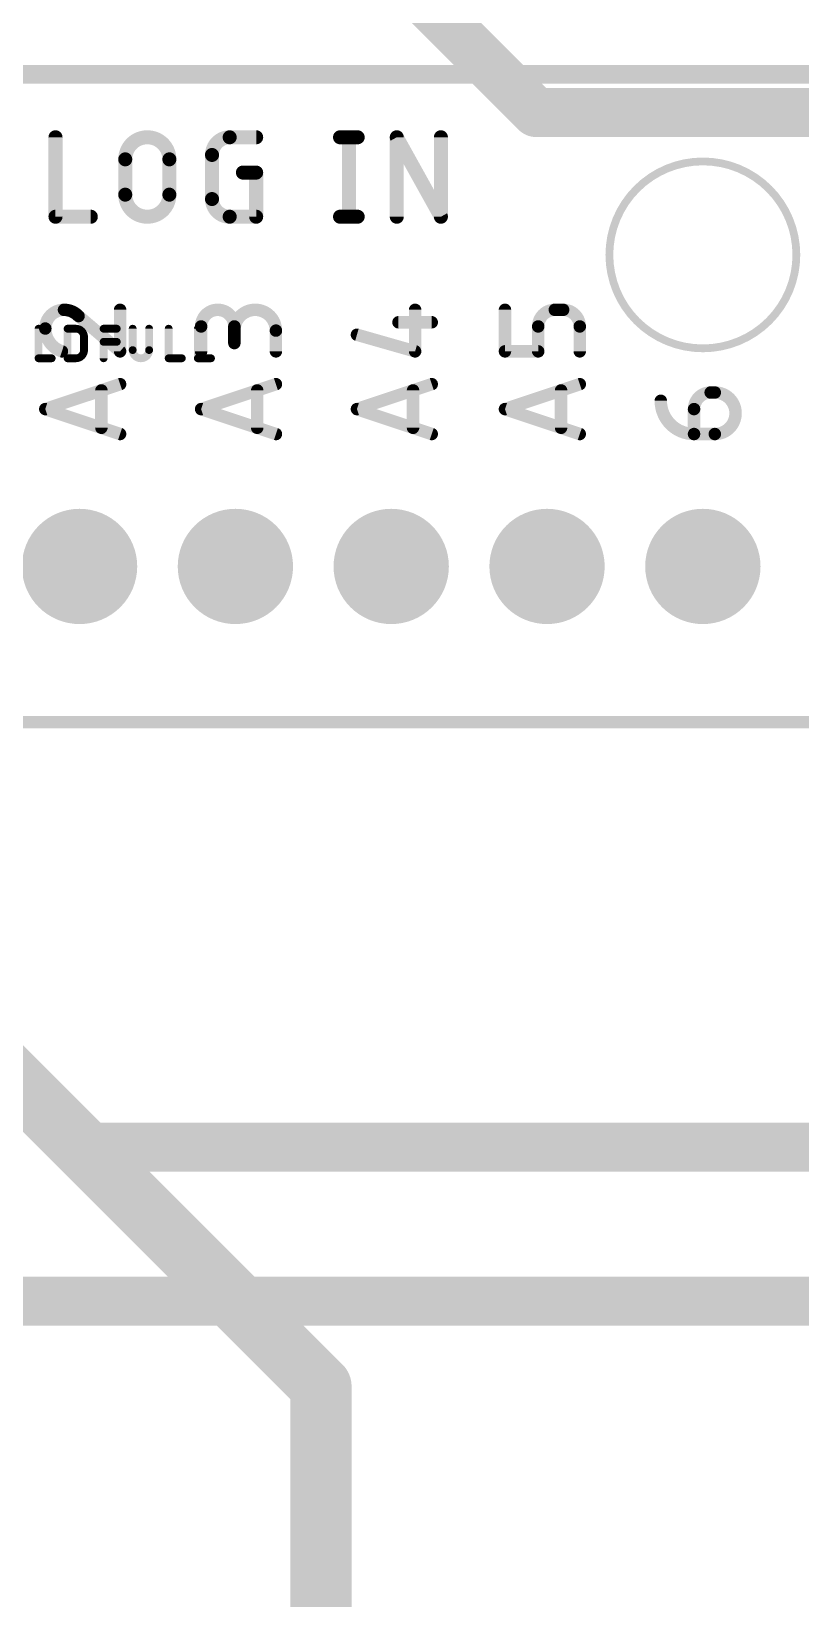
# Model space of a CAD drawing. Extents: x -35 to 140, y -8 to 139.
# Drawn here: x 93.28 to 105.82, y 21.74 to 47.29 of the extents above; entities that cross this region are included whole.
import ezdxf

# ---------------------------------------------------------------- set-up
doc = ezdxf.new("R2010")
doc.units = 0
for name, color, linetype in [('1', 12, 'CONTINUOUS'), ('16', 132, 'CONTINUOUS'), ('17', 110, 'CONTINUOUS'), ('27', 253, 'CONTINUOUS'), ('51', 253, 'CONTINUOUS')]:
    doc.layers.add(name, color=color, linetype=linetype)

# ---------------------------------------------------------------- blocks, each defined once
blk = doc.blocks.new('RECT')
blk.add_solid([(-0.5, -0.5), (0.5, -0.5), (-0.5, 0.5), (0.5, 0.5)])
blk = doc.blocks.new('ROUNDP')
at = {"const_width": 0.5}
blk.add_lwpolyline([(0, -0.25, 1), (0, 0.25, 1), (0, -0.25)], format="xyb", dxfattribs=at)

msp = doc.modelspace()

# ---------------------------------------------------------------- linework, layer by layer
at = {"layer": '1'}
for points, const_width in [([(101.506, 45.97), (78.596, 68.88)], 0.8), ([(113.28, 45.97), (101.506, 45.97)], 0.8), ([(86.8, 36.4), (98, 25.2)], 1), ([(98, 25.2), (98, 19.5)], 1)]:
    msp.add_lwpolyline(points, dxfattribs=dict(at, const_width=const_width))
for points, const_width in [([(101.506, 46.17, 1), (101.506, 45.77)], 0.4), ([(101.3646, 45.8286, 1), (101.6474, 46.1114)], 0.4), ([(98.25, 25.2, 1), (97.75, 25.2)], 0.5), ([(97.8232, 25.0232, 1), (98.1768, 25.3768)], 0.5)]:
    msp.add_lwpolyline(points, format="xyb", dxfattribs=dict(at, const_width=const_width))
at = {"layer": '16', "const_width": 0.8}
for points in [[(86.9, 36.2), (94, 29.1)], [(94, 29.1), (121.4, 29.1)], [(92.7026, 26.588), (121.488, 26.588)]]:
    msp.add_lwpolyline(points, dxfattribs=at)
at = {"layer": '16', "const_width": 0.4}
for points in [[(94, 29.3, 1), (94, 28.9)], [(93.8586, 28.9586, 1), (94.1414, 29.2414)]]:
    msp.add_lwpolyline(points, format="xyb", dxfattribs=at)
at = {"layer": '27', "const_width": 0.127}
for points in [[(93.3972, 42.4445), (93.3972, 41.9619)], [(93.8708, 41.9619), (93.8708, 42.4445)], [(93.8708, 42.4445), (94.0048, 42.4445)], [(94.4579, 41.9619), (94.4579, 42.4445)], [(94.4579, 42.4445), (94.6724, 42.4445)], [(94.9315, 42.4445), (94.9315, 42.096)], [(95.1996, 42.096), (95.1996, 42.4445)], [(95.5186, 42.4445), (95.5186, 41.9619)], [(95.9941, 42.4445), (95.9941, 41.9619)], [(94.1389, 42.3104), (94.1389, 42.096)], [(94.4579, 42.23), (94.6724, 42.23)], [(93.3972, 41.9619), (93.6117, 41.9619)], [(94.0048, 41.9619), (93.8708, 41.9619)], [(95.5186, 41.9619), (95.7331, 41.9619)], [(95.9941, 41.9619), (96.2086, 41.9619)]]:
    msp.add_lwpolyline(points, dxfattribs=at)
at = {"layer": '27'}
for points, const_width in [([(93.429, 42.4445, 1), (93.3655, 42.4445)], 0.0635), ([(93.9025, 42.4445, 1), (93.839, 42.4445)], 0.0635), ([(93.8708, 42.4763, 1), (93.8708, 42.4128)], 0.0635), ([(94.0048, 42.4763, 1), (94.0048, 42.4128)], 0.0635), ([(94.1389, 42.3104, 0.4142), (94.0048, 42.4445)], 0.127), ([(94.0048, 42.4128, 1), (94.0048, 42.4763)], 0.0635), ([(94.4579, 42.4763, 1), (94.4579, 42.4128)], 0.0635), ([(94.4897, 42.4445, 1), (94.4262, 42.4445)], 0.0635), ([(94.6724, 42.4128, 1), (94.6724, 42.4763)], 0.0635), ([(94.9632, 42.4445, 1), (94.8997, 42.4445)], 0.0635), ([(95.2313, 42.4445, 1), (95.1678, 42.4445)], 0.0635), ([(95.5504, 42.4445, 1), (95.4869, 42.4445)], 0.0635), ([(96.0259, 42.4445, 1), (95.9624, 42.4445)], 0.0635), ([(94.1706, 42.3104, 1), (94.1071, 42.3104)], 0.0635), ([(94.1071, 42.3104, 1), (94.1706, 42.3104)], 0.0635), ([(94.4579, 42.2618, 1), (94.4579, 42.1983)], 0.0635), ([(94.6724, 42.1983, 1), (94.6724, 42.2618)], 0.0635), ([(93.3972, 41.9937, 1), (93.3972, 41.9301)], 0.0635), ([(93.3655, 41.9619, 1), (93.429, 41.9619)], 0.0635), ([(93.6117, 41.9301, 1), (93.6117, 41.9937)], 0.0635), ([(93.8708, 41.9937, 1), (93.8708, 41.9301)], 0.0635), ([(93.839, 41.9619, 1), (93.9025, 41.9619)], 0.0635), ([(94.0048, 41.9619, 0.4142), (94.1389, 42.096)], 0.127), ([(94.0048, 41.9936, 1), (94.0048, 41.9302)], 0.0635), ([(94.0048, 41.9301, 1), (94.0048, 41.9937)], 0.0635), ([(94.1706, 42.096, 1), (94.1071, 42.096)], 0.0635), ([(94.1071, 42.096, 1), (94.1706, 42.096)], 0.0635), ([(94.4262, 41.9619, 1), (94.4897, 41.9619)], 0.0635), ([(94.9632, 42.096, 1), (94.8997, 42.096)], 0.0635), ([(94.8997, 42.096, 1), (94.9632, 42.096)], 0.0635), ([(94.9315, 42.096, 1), (95.1996, 42.096)], 0.127), ([(95.2313, 42.096, 1), (95.1678, 42.096)], 0.0635), ([(95.1678, 42.096, 1), (95.2313, 42.096)], 0.0635), ([(95.5186, 41.9937, 1), (95.5186, 41.9301)], 0.0635), ([(95.4869, 41.9619, 1), (95.5504, 41.9619)], 0.0635), ([(95.7331, 41.9301, 1), (95.7331, 41.9937)], 0.0635), ([(95.9941, 41.9937, 1), (95.9941, 41.9301)], 0.0635), ([(95.9624, 41.9619, 1), (96.0259, 41.9619)], 0.0635), ([(96.2086, 41.9301, 1), (96.2086, 41.9937)], 0.0635)]:
    msp.add_lwpolyline(points, format="xyb", dxfattribs=dict(at, const_width=const_width))
at = {"layer": '51'}
for points, const_width in [([(124.419, 46.5944), (88.097, 46.5944)], 0.3048), ([(93.6736, 45.5657), (93.6736, 44.2703)], 0.2286), ([(96.5128, 45.5657), (96.9446, 45.5657)], 0.2286), ([(98.3116, 45.5657), (98.5994, 45.5657)], 0.2286), ([(98.4555, 45.5657), (98.4555, 44.2703)], 0.2286), ([(99.2364, 44.2703), (99.2364, 45.5657)], 0.2286), ([(99.2364, 45.5657), (99.956, 44.2703)], 0.2286), ([(99.956, 44.2703), (99.956, 45.5657)], 0.2286), ([(94.8104, 44.6301), (94.8104, 45.2059)], 0.2286), ([(95.5301, 45.2059), (95.5301, 44.6301)], 0.2286), ([(96.2249, 44.5582), (96.2249, 45.2778)], 0.2286), ([(96.7287, 44.99), (96.9446, 44.99)], 0.2286), ([(96.9446, 44.99), (96.9446, 44.2703)], 0.2286), ([(93.6736, 44.2703), (94.2493, 44.2703)], 0.2286), ([(96.9446, 44.2703), (96.5128, 44.2703)], 0.2286), ([(98.3116, 44.2703), (98.5994, 44.2703)], 0.2286), ([(94.0491, 42.6506), (94.7264, 42.0749)], 0.2032), ([(94.7264, 42.0749), (94.7264, 42.7522)], 0.2032), ([(99.5355, 42.0749), (99.5355, 42.7522)], 0.2032), ([(101.0002, 42.0749), (101.0002, 42.7522)], 0.2032), ([(101.9485, 42.7522), (101.813, 42.7522)], 0.2032), ([(96.0472, 42.0749), (96.0472, 42.4813)], 0.2032), ([(96.5891, 42.4813), (96.5891, 42.2104)], 0.2032), ([(97.2664, 42.0749), (97.2664, 42.4136)], 0.2032), ([(98.5872, 42.3458), (99.5355, 42.0749)], 0.2032), ([(99.2645, 42.549), (99.8064, 42.549)], 0.2032), ([(101.5421, 42.4813), (101.5421, 42.0749)], 0.2032), ([(102.2194, 42.0749), (102.2194, 42.4813)], 0.2032), ([(101.5421, 42.0749), (101.0002, 42.0749)], 0.2032), ([(93.5072, 41.1334), (94.7264, 41.5398)], 0.2032), ([(94.4216, 41.4382), (94.4216, 40.8286)], 0.2032), ([(96.0472, 41.1334), (97.2664, 41.5398)], 0.2032), ([(96.9616, 41.4382), (96.9616, 40.8286)], 0.2032), ([(98.5872, 41.1334), (99.8064, 41.5398)], 0.2032), ([(99.5016, 41.4382), (99.5016, 40.8286)], 0.2032), ([(101.0002, 41.1334), (102.2194, 41.5398)], 0.2032), ([(101.9146, 41.4382), (101.9146, 40.8286)], 0.2032), ([(104.353, 41.4043), (104.4207, 41.4043)], 0.2032), ([(94.7264, 40.727), (93.5072, 41.1334)], 0.2032), ([(97.2664, 40.727), (96.0472, 41.1334)], 0.2032), ([(99.8064, 40.727), (98.5872, 41.1334)], 0.2032), ([(102.2194, 40.727), (101.0002, 41.1334)], 0.2032), ([(104.0821, 40.727), (104.0821, 41.1334)], 0.2032), ([(104.4207, 40.727), (104.0821, 40.727)], 0.2032), ([(137.246, 36.028), (38.186, 36.028)], 0.2032)]:
    msp.add_lwpolyline(points, dxfattribs=dict(at, const_width=const_width))
for points, const_width in [([(93.7307, 45.5657, 1), (93.6164, 45.5657)], 0.1143), ([(95.5301, 45.2059, 1), (94.8104, 45.2059)], 0.2286), ([(96.5128, 45.5657, 0.4142), (96.2249, 45.2778)], 0.2286), ([(96.5128, 45.6228, 1), (96.5128, 45.5085)], 0.1143), ([(96.5128, 45.5086, 1), (96.5128, 45.6228)], 0.1143), ([(96.9446, 45.5085, 1), (96.9446, 45.6228)], 0.1143), ([(98.3116, 45.6228, 1), (98.3116, 45.5085)], 0.1143), ([(98.5126, 45.5657, 1), (98.3983, 45.5657)], 0.1143), ([(98.5994, 45.5085, 1), (98.5994, 45.6228)], 0.1143), ([(99.2935, 45.5657, 1), (99.1792, 45.5657)], 0.1143), ([(99.2863, 45.5935, 1), (99.1864, 45.5379)], 0.1143), ([(100.0132, 45.5657, 1), (99.8989, 45.5657)], 0.1143), ([(94.8676, 45.2059, 1), (94.7533, 45.2059)], 0.1143), ([(94.7533, 45.2059, 1), (94.8676, 45.2059)], 0.1143), ([(95.5872, 45.2059, 1), (95.4729, 45.2059)], 0.1143), ([(95.4729, 45.2059, 1), (95.5872, 45.2059)], 0.1143), ([(96.282, 45.2778, 1), (96.1677, 45.2778)], 0.1143), ([(96.1677, 45.2778, 1), (96.282, 45.2778)], 0.1143), ([(104.226, 42.124, 1), (104.226, 45.172, 1), (104.226, 42.124)], 0.127), ([(96.7287, 45.0471, 1), (96.7287, 44.9328)], 0.1143), ([(97.0017, 44.99, 1), (96.8874, 44.99)], 0.1143), ([(96.9446, 44.9328, 1), (96.9446, 45.0471)], 0.1143), ([(94.8104, 44.6301, 1), (95.5301, 44.6301)], 0.2286), ([(94.8676, 44.6301, 1), (94.7533, 44.6301)], 0.1143), ([(95.5872, 44.6301, 1), (95.4729, 44.6301)], 0.1143), ([(94.7533, 44.6301, 1), (94.8676, 44.6301)], 0.1143), ([(95.4729, 44.6301, 1), (95.5872, 44.6301)], 0.1143), ([(96.2249, 44.5582, 0.4142), (96.5128, 44.2703)], 0.2286), ([(96.282, 44.5582, 1), (96.1677, 44.5582)], 0.1143), ([(96.1677, 44.5582, 1), (96.282, 44.5582)], 0.1143), ([(93.6736, 44.3274, 1), (93.6736, 44.2131)], 0.1143), ([(93.6164, 44.2703, 1), (93.7307, 44.2703)], 0.1143), ([(94.2493, 44.2131, 1), (94.2493, 44.3274)], 0.1143), ([(96.5128, 44.3274, 1), (96.5128, 44.2131)], 0.1143), ([(96.5128, 44.2131, 1), (96.5128, 44.3274)], 0.1143), ([(96.8874, 44.2703, 1), (97.0017, 44.2703)], 0.1143), ([(96.9446, 44.2131, 1), (96.9446, 44.3274)], 0.1143), ([(98.3116, 44.3274, 1), (98.3116, 44.2131)], 0.1143), ([(98.3983, 44.2703, 1), (98.5126, 44.2703)], 0.1143), ([(98.5994, 44.2131, 1), (98.5994, 44.3274)], 0.1143), ([(99.1792, 44.2703, 1), (99.2935, 44.2703)], 0.1143), ([(99.8989, 44.2703, 1), (100.0132, 44.2703)], 0.1143), ([(99.9061, 44.2425, 1), (100.006, 44.2981)], 0.1143), ([(93.812, 42.7522, 0.4142), (93.5072, 42.4474)], 0.2032), ([(94.0491, 42.6506, 0.2053), (93.812, 42.7522)], 0.2032), ([(93.812, 42.803, 1), (93.812, 42.7014)], 0.1016), ([(93.812, 42.7014, 1), (93.812, 42.803)], 0.1016), ([(94.082, 42.6893, 1), (94.0162, 42.6119)], 0.1016), ([(94.0123, 42.6156, 1), (94.0859, 42.6857)], 0.1016), ([(94.7772, 42.7522, 1), (94.6756, 42.7522)], 0.1016), ([(96.5891, 42.4813, 1), (96.0472, 42.4813)], 0.2032), ([(97.2664, 42.4136, 1), (96.5891, 42.4136)], 0.2032), ([(99.5863, 42.7522, 1), (99.4847, 42.7522)], 0.1016), ([(101.051, 42.7522, 1), (100.9494, 42.7522)], 0.1016), ([(101.813, 42.7522, 0.4142), (101.5421, 42.4813)], 0.2032), ([(101.813, 42.803, 1), (101.813, 42.7014)], 0.1016), ([(101.813, 42.7014, 1), (101.813, 42.803)], 0.1016), ([(102.2194, 42.4813, 0.4142), (101.9485, 42.7522)], 0.2032), ([(101.9485, 42.803, 1), (101.9485, 42.7014)], 0.1016), ([(101.9485, 42.7014, 1), (101.9485, 42.803)], 0.1016), ([(93.5072, 42.4474, 0.3252), (93.7781, 42.0749)], 0.2032), ([(93.558, 42.4474, 1), (93.4564, 42.4474)], 0.1016), ([(93.4564, 42.4474, 1), (93.558, 42.4474)], 0.1016), ([(96.098, 42.4813, 1), (95.9964, 42.4813)], 0.1016), ([(95.9964, 42.4813, 1), (96.098, 42.4813)], 0.1016), ([(96.6399, 42.4813, 1), (96.5383, 42.4813)], 0.1016), ([(96.5383, 42.4813, 1), (96.6399, 42.4813)], 0.1016), ([(96.5383, 42.4136, 1), (96.6399, 42.4136)], 0.1016), ([(97.3172, 42.4136, 1), (97.2156, 42.4136)], 0.1016), ([(97.2156, 42.4136, 1), (97.3172, 42.4136)], 0.1016), ([(98.6012, 42.3947, 1), (98.5732, 42.297)], 0.1016), ([(99.2645, 42.5998, 1), (99.2645, 42.4982)], 0.1016), ([(99.8064, 42.4982, 1), (99.8064, 42.5998)], 0.1016), ([(101.5929, 42.4813, 1), (101.4913, 42.4813)], 0.1016), ([(101.4913, 42.4813, 1), (101.5929, 42.4813)], 0.1016), ([(102.2702, 42.4813, 1), (102.1686, 42.4813)], 0.1016), ([(102.1686, 42.4813, 1), (102.2702, 42.4813)], 0.1016), ([(93.7625, 42.0266, 1), (93.7938, 42.1232)], 0.1016), ([(96.5383, 42.2104, 1), (96.6399, 42.2104)], 0.1016), ([(99.5215, 42.026, 1), (99.5494, 42.1237)], 0.1016), ([(101.0002, 42.1257, 1), (101.0002, 42.0241)], 0.1016), ([(101.5421, 42.0241, 1), (101.5421, 42.1257)], 0.1016), ([(94.6756, 42.0749, 1), (94.7772, 42.0749)], 0.1016), ([(94.6935, 42.0362, 1), (94.7593, 42.1136)], 0.1016), ([(95.9964, 42.0749, 1), (96.098, 42.0749)], 0.1016), ([(97.2156, 42.0749, 1), (97.3172, 42.0749)], 0.1016), ([(99.4847, 42.0749, 1), (99.5863, 42.0749)], 0.1016), ([(100.9494, 42.0749, 1), (101.051, 42.0749)], 0.1016), ([(101.4913, 42.0749, 1), (101.5929, 42.0749)], 0.1016), ([(102.1686, 42.0749, 1), (102.2702, 42.0749)], 0.1016), ([(94.4724, 41.4382, 1), (94.3708, 41.4382)], 0.1016), ([(94.7425, 41.4916, 1), (94.7103, 41.588)], 0.1016), ([(97.0124, 41.4382, 1), (96.9108, 41.4382)], 0.1016), ([(97.2825, 41.4916, 1), (97.2503, 41.588)], 0.1016), ([(99.5524, 41.4382, 1), (99.4508, 41.4382)], 0.1016), ([(99.8225, 41.4916, 1), (99.7903, 41.588)], 0.1016), ([(101.9654, 41.4382, 1), (101.8638, 41.4382)], 0.1016), ([(102.2355, 41.4916, 1), (102.2033, 41.588)], 0.1016), ([(104.353, 41.4043, 0.4142), (104.0821, 41.1334)], 0.2032), ([(104.353, 41.4551, 1), (104.353, 41.3535)], 0.1016), ([(104.353, 41.3535, 1), (104.353, 41.4551)], 0.1016), ([(104.4207, 40.727, 1), (104.4207, 41.4043)], 0.2032), ([(104.4207, 41.4551, 1), (104.4207, 41.3535)], 0.1016), ([(104.4207, 41.3535, 1), (104.4207, 41.4551)], 0.1016), ([(93.5233, 41.1816, 1), (93.4911, 41.0852)], 0.1016), ([(93.4911, 41.1816, 1), (93.5233, 41.0852)], 0.1016), ([(96.0633, 41.1816, 1), (96.0311, 41.0852)], 0.1016), ([(96.0311, 41.1816, 1), (96.0633, 41.0852)], 0.1016), ([(98.6033, 41.1816, 1), (98.5711, 41.0852)], 0.1016), ([(98.5711, 41.1816, 1), (98.6033, 41.0852)], 0.1016), ([(101.0163, 41.1816, 1), (100.9841, 41.0852)], 0.1016), ([(100.9841, 41.1816, 1), (101.0163, 41.0852)], 0.1016), ([(103.5402, 41.2689, 0.4142), (104.0821, 40.727)], 0.2032), ([(103.591, 41.2689, 1), (103.4894, 41.2689)], 0.1016), ([(104.1329, 41.1334, 1), (104.0313, 41.1334)], 0.1016), ([(104.0313, 41.1334, 1), (104.1329, 41.1334)], 0.1016), ([(94.3708, 40.8286, 1), (94.4724, 40.8286)], 0.1016), ([(94.7103, 40.6788, 1), (94.7425, 40.7752)], 0.1016), ([(96.9108, 40.8286, 1), (97.0124, 40.8286)], 0.1016), ([(97.2503, 40.6788, 1), (97.2825, 40.7752)], 0.1016), ([(99.4508, 40.8286, 1), (99.5524, 40.8286)], 0.1016), ([(99.7903, 40.6788, 1), (99.8225, 40.7752)], 0.1016), ([(101.8638, 40.8286, 1), (101.9654, 40.8286)], 0.1016), ([(102.2033, 40.6788, 1), (102.2355, 40.7752)], 0.1016), ([(104.0821, 40.7778, 1), (104.0821, 40.6762)], 0.1016), ([(104.0313, 40.727, 1), (104.1329, 40.727)], 0.1016), ([(104.0821, 40.6762, 1), (104.0821, 40.7778)], 0.1016), ([(104.4207, 40.7778, 1), (104.4207, 40.6762)], 0.1016), ([(104.4207, 40.6762, 1), (104.4207, 40.7778)], 0.1016)]:
    msp.add_lwpolyline(points, format="xyb", dxfattribs=dict(at, const_width=const_width))

# ---------------------------------------------------------------- block references
at = {"layer": '17', "xscale": 1.8796, "yscale": 1.8796, "rotation": 90}
for p in [(94.066, 38.568), (94.066, 38.568), (96.606, 38.568), (96.606, 38.568), (99.146, 38.568), (99.146, 38.568), (101.686, 38.568), (101.686, 38.568), (104.226, 38.568), (104.226, 38.568)]:
    msp.add_blockref('ROUNDP', p, dxfattribs=at)
at = {"layer": '51', "xscale": 0.508, "yscale": 0.508}
for p in [(94.066, 38.568), (96.606, 38.568), (99.146, 38.568), (101.686, 38.568), (104.226, 38.568)]:
    msp.add_blockref('RECT', p, dxfattribs=at)

doc.saveas('drawing.dxf')
